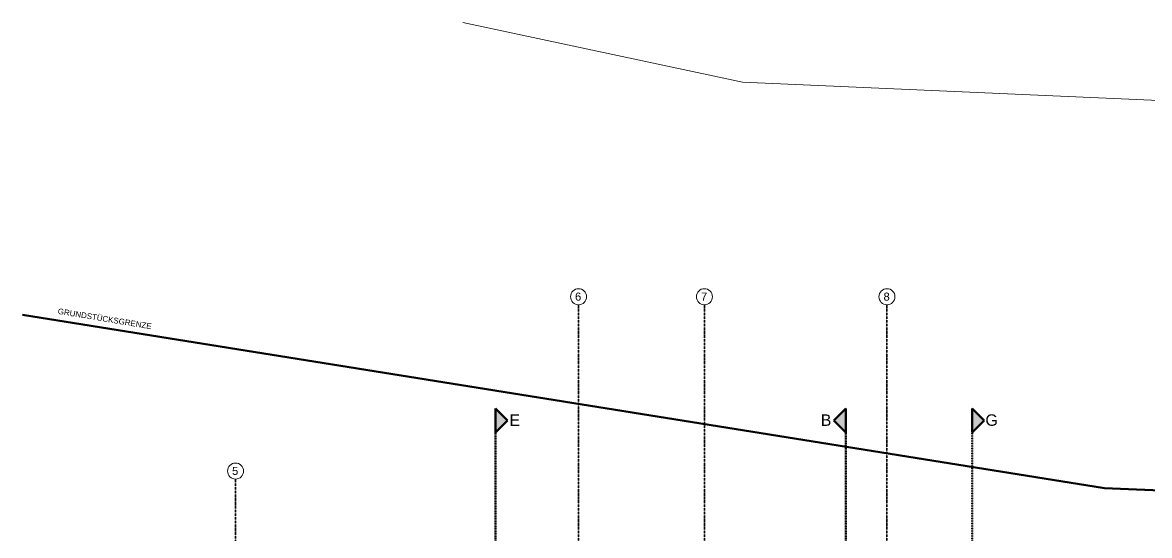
# Model space of a CAD drawing. Header units: millimetres. Extents: x -16605 to 28644, y -13270 to 28283.
# Drawn here: x -16605 to 8037, y 17083 to 28283 of the extents above; entities that cross this region are included whole.
import ezdxf

# ---------------------------------------------------------------- set-up
doc = ezdxf.new("R2010")
doc.units = ezdxf.units.MM
for name, pattern in [('Achse', [0.009, 0.005, -0.002, 0, -0.002]), ('Strich Punkt Mittel', [0.015875, 0.00635, -0.004763, 0, -0.004763]), ('Verdeckt Unten', [0.005, 0.003, -0.002])]:
    doc.linetypes.add(name, pattern=pattern)
for name, color, linetype, lineweight in [('A_2D', 7, 'Continuous', 5), ('A_Beschriftung_', 7, 'Continuous', 9), ('A_Dach', 7, 'Continuous', 13), ('A_Decken', 8, 'Continuous', 13), ('A_Grundstuecksgrenze', 5, 'Continuous', 70), ('A_Raster_', 1, 'Continuous', 9), ('A_Waende', 7, 'Continuous', 13), ('G-ANNO-SYMB_', 111, 'Continuous', 9), ('Text', 250, 'Continuous', 9)]:
    doc.layers.add(name, color=color, linetype=linetype, lineweight=lineweight)
doc.styles.add('Arial', font='arial.ttf', dxfattribs={"height": 0.175})
doc.styles.add('Arial_5', font='arial.ttf', dxfattribs={"height": 0.125})
doc.styles.add('Arial_6', font='arial.ttf', dxfattribs={"height": 0.25})

# ---------------------------------------------------------------- blocks, each defined once
blk = doc.blocks.new('Family - ___-3180367-263_PP_DDS_BT1')
at = {"layer": 'A_Grundstuecksgrenze'}
for p in [(3.266, 94.009), (48.515, 89.384)]:
    blk.add_line(p, (26.926, 90.223), dxfattribs=at)
blk = doc.blocks.new('Raster - BS_Achse-112124-263_PP_DDS_BT1')
at = {"layer": 'A_Beschriftung_'}
blk.add_circle((0, 0), 0.0035, dxfattribs=at)
blk = doc.blocks.new('Schnitt - 100_Gebaeudeschnitt-1261489-263_PP_DDS_BT1')
at = {"layer": 'G-ANNO-SYMB_'}
blk.add_hatch(color=256, dxfattribs=at).paths.add_polyline_path([(-0.00829, 0), (-0.00305, 0.00525), (0.0022, 0)])
at = {"layer": 'G-ANNO-SYMB_', "lineweight": 70}
for p, q in [((-0.00305, 0.00525), (-0.00829, 0)), ((0.0022, 0), (-0.00305, 0.00525)), ((-0.00829, 0), (0.0022, 0))]:
    blk.add_line(p, q, dxfattribs=at)
blk = doc.blocks.new('Schnitt - 100_Gebaeudeschnitt-1262219-263_PP_DDS_BT1')
at = {"layer": 'G-ANNO-SYMB_'}
blk.add_hatch(color=256, dxfattribs=at).paths.add_polyline_path([(-0.00829, 0), (-0.00305, 0.00525), (0.0022, 0)])
at = {"layer": 'G-ANNO-SYMB_', "lineweight": 70}
for p, q in [((-0.00305, 0.00525), (-0.00829, 0)), ((0.0022, 0), (-0.00305, 0.00525)), ((-0.00829, 0), (0.0022, 0))]:
    blk.add_line(p, q, dxfattribs=at)
blk = doc.blocks.new('645645654')
at = {"layer": 'A_2D', "color": 251, "lineweight": 18, "true_color": 0x636466}
for p, q in [((19.008, 99.092), (12.893, 100.392)), ((48.515, 97.792), (19.008, 99.092))]:
    blk.add_line(p, q, dxfattribs=at)
at = {"layer": 'A_Dach', "color": 251, "linetype": 'Verdeckt Unten', "true_color": 0x636466}
for p, q in [((4.137, 93.87), (3.266, 94.009)), ((3.931, 93.903), (3.945, 93.888)), ((20.608, 91.234), (20.606, 91.234))]:
    blk.add_line(p, q, dxfattribs=at)
at = {"layer": 'A_Decken', "color": 251, "true_color": 0x636466}
for p, q in [((13.173, 92.424), (3.266, 94.009)), ((22.741, 90.893), (13.173, 92.425)), ((13.173, 92.425), (13.173, 92.424)), ((20.608, 91.234), (20.608, 91.222)), ((42.203, 89.63), (26.926, 90.223))]:
    blk.add_line(p, q, dxfattribs=at)
at = {"layer": 'A_Raster_', "color": 251, "linetype": 'Strich Punkt Mittel', "lineweight": 35, "true_color": 0x636466}
for p, q in [((15.423, 94.23), (15.423, 59.949)), ((18.175, 94.23), (18.175, 59.949)), ((22.168, 94.23), (22.168, 59.949)), ((7.923, 90.423), (7.923, 67.847))]:
    blk.add_line(p, q, dxfattribs=at)
at = {"layer": 'A_Waende', "color": 251, "true_color": 0x636466}
for p, q in [((4.135, 93.857), (4.137, 93.87)), ((4.137, 93.87), (20.606, 91.235)), ((20.606, 91.235), (20.606, 91.222)), ((22.158, 90.986), (26.926, 90.223)), ((22.158, 90.974), (22.158, 90.986)), ((26.925, 90.211), (26.926, 90.223)), ((26.926, 90.223), (37.089, 89.828))]:
    blk.add_line(p, q, dxfattribs=at)
at = {"layer": 'G-ANNO-SYMB_', "color": 251, "linetype": 'Achse', "lineweight": 70, "true_color": 0x636466}
for p, q in [((13.605, 91.551), (13.605, 68.007)), ((21.265, 91.551), (21.265, 68.005)), ((24.032, 91.552), (24.032, 68.006))]:
    blk.add_line(p, q, dxfattribs=at)
at = {"layer": 'A_Beschriftung_', "color": 251, "true_color": 0x636466, "xscale": 49.99999999999998, "yscale": 49.99999999999998, "zscale": 49.99999999999998, "rotation": 180}
for p in [(15.423, 94.405), (18.175, 94.405), (22.168, 94.405), (7.923, 90.598)]:
    blk.add_blockref('Raster - BS_Achse-112124-263_PP_DDS_BT1', p, dxfattribs=at)
at = {"layer": 'A_Grundstuecksgrenze', "color": 251, "true_color": 0x636466}
blk.add_blockref('Family - ___-3180367-263_PP_DDS_BT1', (0, 0), dxfattribs=at)
at = {"layer": 'G-ANNO-SYMB_', "color": 251, "true_color": 0x636466, "xscale": 49.99999999999998, "yscale": 49.99999999999998, "zscale": 49.99999999999998}
for p, rotation in [((13.605, 91.551), 269.9999999999466), ((24.032, 91.552), 269.9999999999995)]:
    blk.add_blockref('Schnitt - 100_Gebaeudeschnitt-1262219-263_PP_DDS_BT1', p, dxfattribs=dict(at, rotation=rotation))
at = {"layer": 'G-ANNO-SYMB_', "color": 251, "true_color": 0x636466, "extrusion": (0, 0, -1), "xscale": 49.99999999999998, "yscale": 49.99999999999998, "zscale": 49.99999999999998, "rotation": 270.0000000000005}
blk.add_blockref('Schnitt - 100_Gebaeudeschnitt-1261489-263_PP_DDS_BT1', (-21.265, 91.551), dxfattribs=at)
at = {"layer": 'A_Beschriftung_', "color": 251, "true_color": 0x636466, "char_height": 0.175, "width": 0.16835, "attachment_point": 1, "style": 'Arial'}
for s, insert in [('6', (15.347, 94.495)), ('7', (18.1, 94.495)), ('8', (22.092, 94.495)), ('5', (7.847, 90.688))]:
    blk.add_mtext(s, dxfattribs=dict(at, insert=insert))
at = {"layer": 'G-ANNO-SYMB_', "color": 251, "true_color": 0x636466, "char_height": 0.25, "attachment_point": 1, "style": 'Arial_6'}
for s, insert, width in [('E', (13.913, 91.835), 0.2846), ('B', (20.719, 91.835), 0.2846), ('G', (24.32, 91.836), 0.3327)]:
    blk.add_mtext(s, dxfattribs=dict(at, insert=insert, width=width))
at = {"layer": 'Text', "color": 251, "true_color": 0x636466, "insert": (4.049, 94.154), "char_height": 0.125, "width": 2.50928, "attachment_point": 1, "rotation": 350.6596, "style": 'Arial_5'}
blk.add_mtext('GRUNDSTÜCKSGRENZE', dxfattribs=at)

msp = doc.modelspace()

# ---------------------------------------------------------------- block references
at = {"xscale": 1000, "yscale": 1000, "zscale": 1000}
msp.add_blockref('645645654', (-19870, -72109), dxfattribs=at)

doc.saveas('drawing.dxf')
